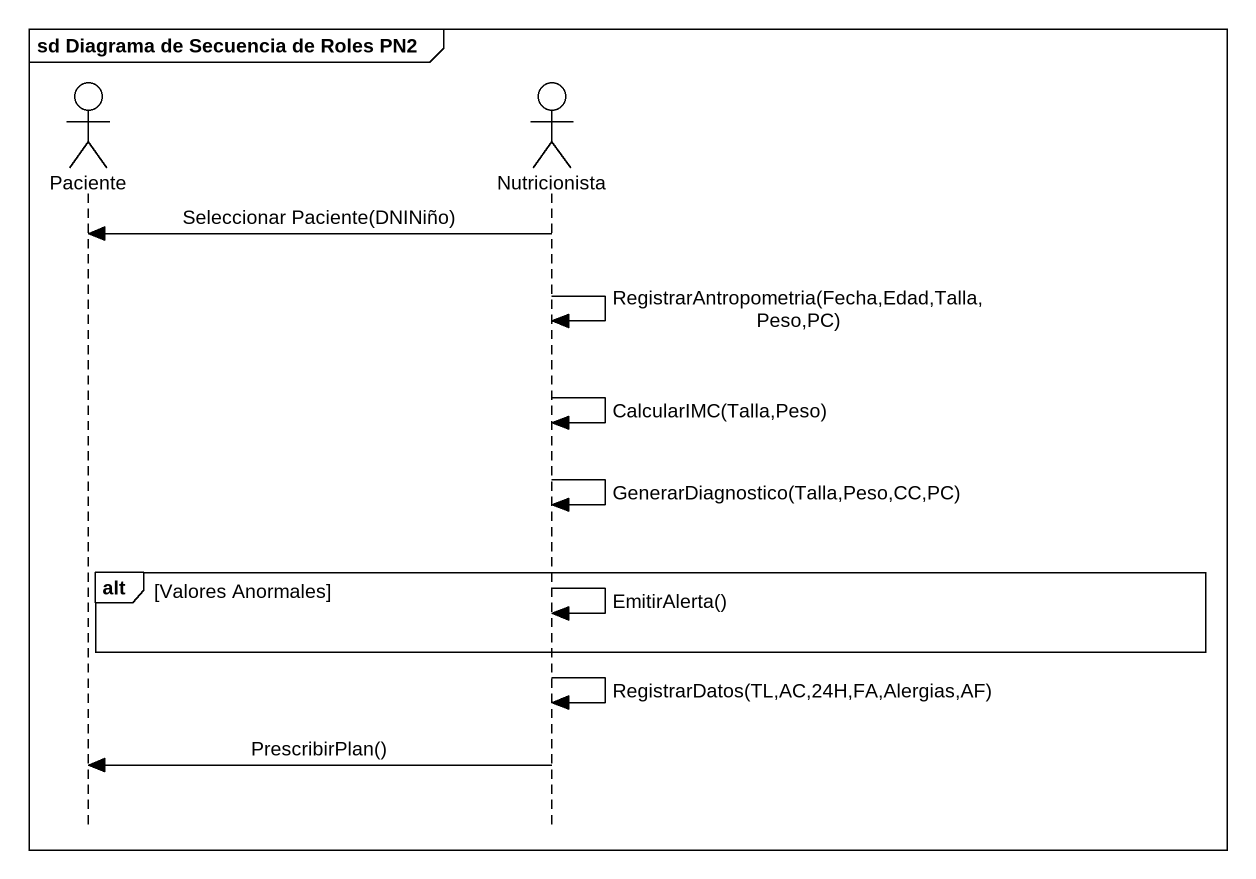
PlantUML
@startuml
mainframe sd Diagrama de Secuencia de Roles PN2
hide footbox
actor Paciente
actor Nutricionista

Nutricionista -> Paciente : Seleccionar Paciente(DNINiño)
Nutricionista -> Nutricionista : RegistrarAntropometria(Fecha,Edad,Talla,Peso,PC)
Nutricionista -> Nutricionista : CalcularIMC(Talla,Peso)
Nutricionista -> Nutricionista : GenerarDiagnostico(Talla,Peso,CC,PC)
alt Valores Anormales
  Nutricionista -> Nutricionista : EmitirAlerta()
end
Nutricionista -> Nutricionista : RegistrarDatos(TL,AC,24H,FA,Alergias,AF)
Nutricionista -> Paciente : PrescribirPlan()
@enduml
